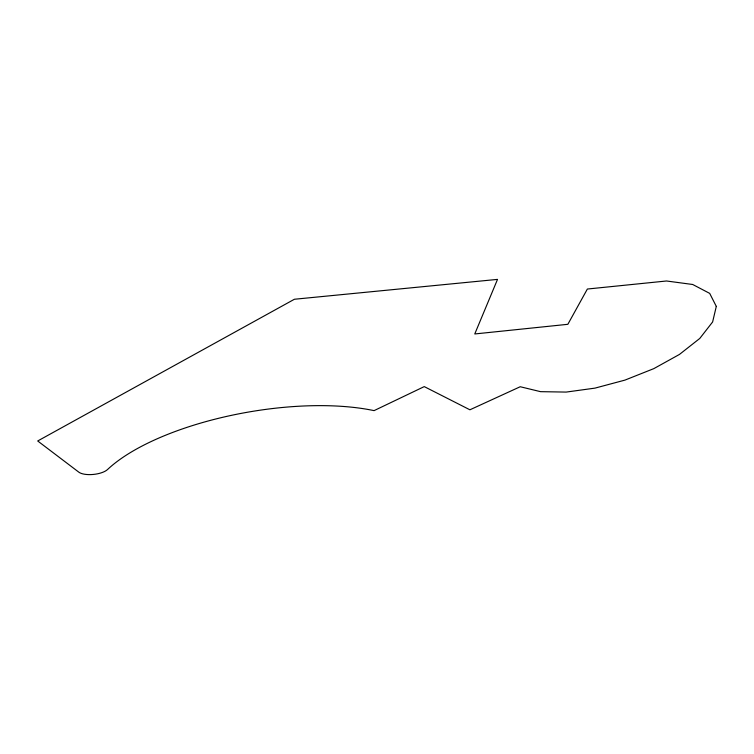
<?xml version="1.0" encoding="UTF-8"?>
<svg xmlns="http://www.w3.org/2000/svg" width="754" height="754" viewBox="0 0 754 754"><rect width="100%" height="100%" fill="white"/><g stroke="black" fill="none" stroke-linecap="round" stroke-linejoin="round"><path stroke-width="1.13" d="M716.3 306.397L712.624 321.958L699.769 338.452L679.477 354.418L653.803 368.64L624.915 380.12L594.991 388.122L566.169 392.08L540.561 391.665L520.222 386.736L469.912 409.799L424.257 386.604L374.069 410.628A170.753 64.156 -9.9 0 0 107.558 469.506A15.938 6.249 -6.2 0 1 93.176 474.454A15.938 6.249 -6.2 0 1 78.812 472.155L37.7 440.977L294.409 299.253L497.517 279.385L474.766 333.956L567.856 324.305L587.366 289.036L666.517 280.988L692.69 284.484L709.693 293.381L716.3 306.397"/></g></svg>
